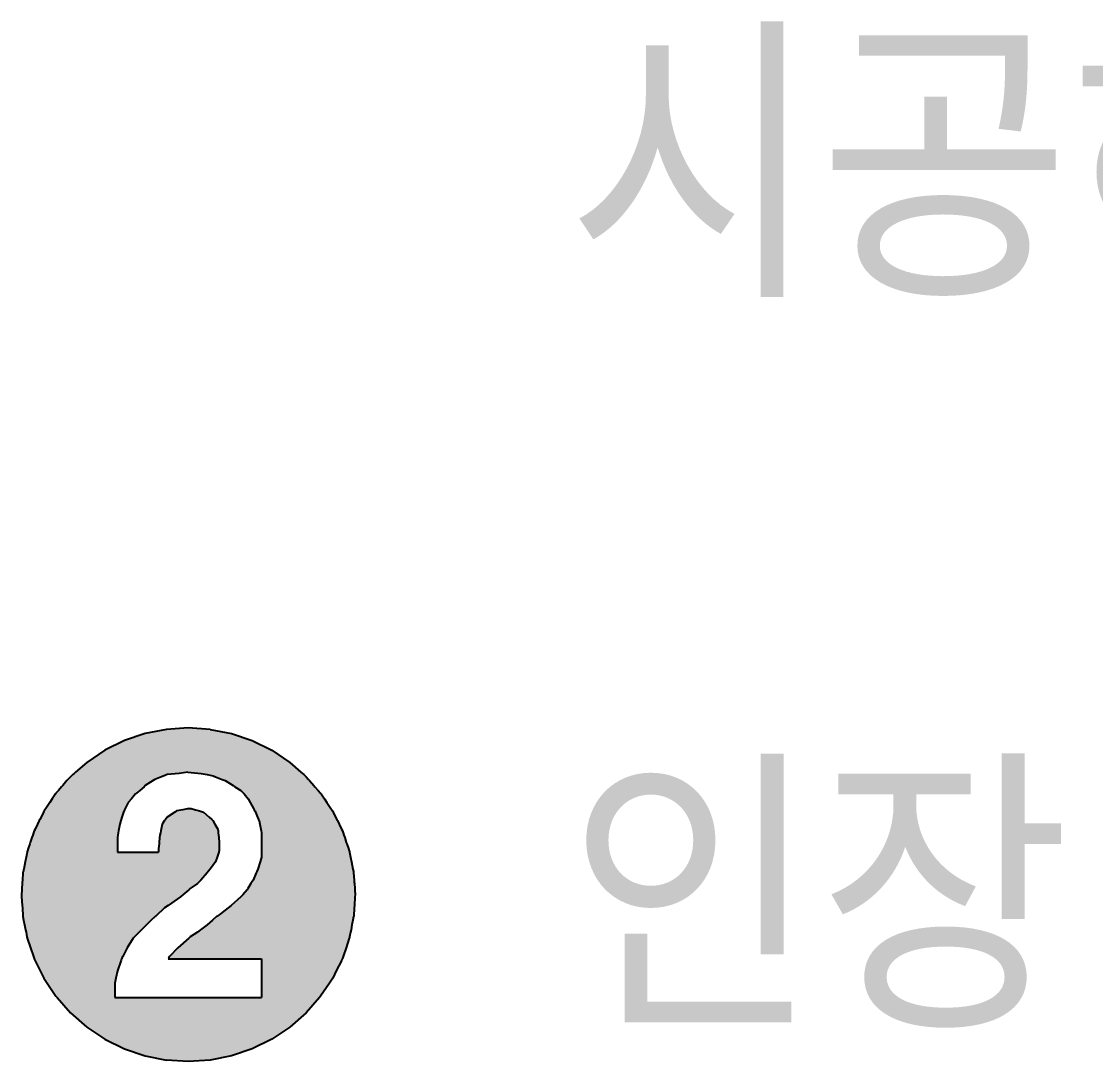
# Model space of a CAD drawing. Extents: x 66955 to 77886, y 5199 to 18578.
# Drawn here: x 67265 to 68055, y 17133 to 17898 of the extents above; entities that cross this region are included whole.
import ezdxf

# ---------------------------------------------------------------- set-up
doc = ezdxf.new("R2010")
doc.units = 0
doc.header["$MEASUREMENT"] = 0
doc.layers.add('DLINE', color=1, linetype='CONTINUOUS')
doc.layers.add('TEXT', color=7, linetype='CONTINUOUS')
doc.styles.add('TEXT', font='DotumChe.ttf')

msp = doc.modelspace()

# ---------------------------------------------------------------- linework, layer by layer
at = {"layer": 'DLINE', "linetype": 'CONTINUOUS'}
for p, q in [((67355.713485, 17374.518618), (67340.514295, 17369.359188)), ((67371.456086, 17377.650015), (67355.713485, 17374.518618)), ((67387.472736, 17378.699802), (67371.456086, 17377.650015)), ((67403.489385, 17377.650015), (67387.472736, 17378.699802)), ((67403.489385, 17377.650015), (67419.231986, 17374.518618)), ((67419.231986, 17374.518618), (67434.431177, 17369.359188)), ((67340.514295, 17369.359188), (67326.118576, 17362.260004)), ((67434.431177, 17369.359188), (67448.826895, 17362.260004)), ((67326.118576, 17362.260004), (67312.772644, 17353.342537)), ((67448.826895, 17362.260004), (67462.172828, 17353.342537)), ((67312.772644, 17353.342537), (67304.568001, 17346.147259)), ((67462.172828, 17353.342537), (67470.37747, 17346.147259)), ((67301.51846, 17343.472883), (67300.704851, 17342.759367)), ((67302.534974, 17344.364342), (67301.51846, 17343.472883)), ((67303.551487, 17345.2558), (67302.534974, 17344.364342)), ((67304.568001, 17346.147259), (67303.551487, 17345.2558)), ((67369.643564, 17343.472883), (67367.859774, 17342.759367)), ((67371.872211, 17344.364342), (67369.643564, 17343.472883)), ((67380.786797, 17345.2558), (67371.872211, 17344.364342)), ((67387.027007, 17346.147259), (67380.786797, 17345.2558)), ((67387.027007, 17346.147259), (67396.833051, 17345.2558)), ((67396.833051, 17345.2558), (67401.290343, 17344.364342)), ((67401.290343, 17344.364342), (67405.747636, 17343.472883)), ((67405.747636, 17343.472883), (67407.531426, 17342.759367)), ((67470.37747, 17346.147259), (67471.393984, 17345.2558)), ((67471.393984, 17345.2558), (67472.410497, 17344.364342)), ((67472.410497, 17344.364342), (67473.427011, 17343.472883)), ((67473.427011, 17343.472883), (67474.24062, 17342.759367)), ((67294.294494, 17335.449756), (67291.949129, 17332.77538)), ((67295.076282, 17336.341215), (67294.294494, 17335.449756)), ((67294.294494, 17335.449756), (67294.294494, 17335.449756)), ((67298.203435, 17339.907049), (67295.076282, 17336.341215)), ((67298.985223, 17340.798508), (67298.203435, 17339.907049)), ((67300.704851, 17342.759367), (67298.985223, 17340.798508)), ((67354.934498, 17335.449756), (67351.814393, 17332.77538)), ((67355.825957, 17336.341215), (67354.934498, 17335.449756)), ((67354.934498, 17335.449756), (67354.934498, 17335.449756)), ((67361.531291, 17339.907049), (67355.825957, 17336.341215)), ((67362.957625, 17340.798508), (67361.531291, 17339.907049)), ((67367.859774, 17342.759367), (67362.957625, 17340.798508)), ((67407.531426, 17342.759367), (67412.433575, 17340.798508)), ((67412.433575, 17340.798508), (67414.662222, 17339.907049)), ((67414.662222, 17339.907049), (67420.367556, 17336.341215)), ((67420.367556, 17336.341215), (67421.79389, 17335.449756)), ((67421.79389, 17335.449756), (67421.79389, 17335.449756)), ((67421.79389, 17335.449756), (67426.251183, 17332.77538)), ((67474.24062, 17342.759367), (67475.960248, 17340.798508)), ((67475.960248, 17340.798508), (67476.742036, 17339.907049)), ((67476.742036, 17339.907049), (67479.869189, 17336.341215)), ((67479.869189, 17336.341215), (67480.650977, 17335.449756)), ((67480.650977, 17335.449756), (67482.996342, 17332.77538)), ((67480.650977, 17335.449756), (67480.650977, 17335.449756)), ((67289.727075, 17330.101005), (67287.34446, 17326.53517)), ((67290.121681, 17330.691574), (67289.727075, 17330.101005)), ((67291.949129, 17332.77538), (67290.121681, 17330.691574)), ((67348.694288, 17330.101005), (67345.637859, 17326.53517)), ((67349.383286, 17330.691574), (67348.694288, 17330.101005)), ((67351.814393, 17332.77538), (67349.383286, 17330.691574)), ((67426.251183, 17332.77538), (67428.037302, 17330.691574)), ((67428.037302, 17330.691574), (67428.543505, 17330.101005)), ((67428.543505, 17330.101005), (67431.599934, 17326.53517)), ((67482.996342, 17332.77538), (67484.823791, 17330.691574)), ((67484.823791, 17330.691574), (67485.218397, 17330.101005)), ((67485.218397, 17330.101005), (67487.601011, 17326.53517)), ((67282.579232, 17319.403502), (67281.983578, 17318.512044)), ((67285.5575, 17323.860795), (67282.579232, 17319.403502)), ((67287.34446, 17326.53517), (67285.5575, 17323.860795)), ((67341.11689, 17319.403502), (67340.671161, 17318.512044)), ((67343.345537, 17323.860795), (67341.11689, 17319.403502)), ((67345.637859, 17326.53517), (67343.345537, 17323.860795)), ((67387.918465, 17319.403502), (67383.461172, 17318.512044)), ((67387.918465, 17319.403502), (67389.701382, 17319.403502)), ((67389.701382, 17319.403502), (67392.672911, 17318.512044)), ((67431.599934, 17326.53517), (67433.085699, 17323.860795)), ((67433.085699, 17323.860795), (67435.561973, 17319.403502)), ((67435.561973, 17319.403502), (67436.057228, 17318.512044)), ((67487.601011, 17326.53517), (67489.387971, 17323.860795)), ((67489.387971, 17323.860795), (67492.366239, 17319.403502)), ((67492.366239, 17319.403502), (67492.961893, 17318.512044)), ((67278.26247, 17311.380375), (67277.822851, 17310.488916)), ((67279.141707, 17313.163292), (67278.26247, 17311.380375)), ((67280.900182, 17316.729126), (67279.141707, 17313.163292)), ((67281.204214, 17317.345642), (67280.900182, 17316.729126)), ((67281.387924, 17317.620585), (67281.204214, 17317.345642)), ((67281.983578, 17318.512044), (67281.387924, 17317.620585)), ((67338.175077, 17311.380375), (67337.907639, 17310.488916)), ((67338.709952, 17313.163292), (67338.175077, 17311.380375)), ((67339.779702, 17316.729126), (67338.709952, 17313.163292)), ((67340.08796, 17317.345642), (67339.779702, 17316.729126)), ((67340.225432, 17317.620585), (67340.08796, 17317.345642)), ((67340.671161, 17318.512044), (67340.225432, 17317.620585)), ((67370.683599, 17311.380375), (67370.089293, 17310.488916)), ((67371.872211, 17313.163292), (67370.683599, 17311.380375)), ((67377.577545, 17316.729126), (67371.872211, 17313.163292)), ((67378.563971, 17317.345642), (67377.577545, 17316.729126)), ((67379.003879, 17317.620585), (67378.563971, 17317.345642)), ((67383.461172, 17318.512044), (67379.003879, 17317.620585)), ((67392.672911, 17318.512044), (67395.644439, 17317.620585)), ((67395.644439, 17317.620585), (67396.560914, 17317.345642)), ((67396.560914, 17317.345642), (67398.615968, 17316.729126)), ((67398.615968, 17316.729126), (67402.776108, 17313.163292)), ((67402.776108, 17313.163292), (67404.856178, 17311.380375)), ((67404.856178, 17311.380375), (67405.413339, 17310.488916)), ((67436.057228, 17318.512044), (67436.453431, 17317.620585)), ((67436.453431, 17317.620585), (67436.575628, 17317.345642)), ((67436.575628, 17317.345642), (67436.849635, 17316.729126)), ((67436.849635, 17316.729126), (67438.43445, 17313.163292)), ((67438.43445, 17313.163292), (67439.226858, 17311.380375)), ((67439.226858, 17311.380375), (67439.623062, 17310.488916)), ((67492.961893, 17318.512044), (67493.557547, 17317.620585)), ((67493.557547, 17317.620585), (67493.741257, 17317.345642)), ((67493.741257, 17317.345642), (67494.04529, 17316.729126)), ((67494.04529, 17316.729126), (67495.803764, 17313.163292)), ((67495.803764, 17313.163292), (67496.683002, 17311.380375)), ((67496.683002, 17311.380375), (67497.122621, 17310.488916)), ((67274.74552, 17304.248706), (67274.105031, 17302.949923)), ((67276.503995, 17307.81454), (67274.74552, 17304.248706)), ((67277.822851, 17310.488916), (67276.503995, 17307.81454)), ((67336.456993, 17304.248706), (67336.220851, 17302.949923)), ((67337.105327, 17307.81454), (67336.456993, 17304.248706)), ((67337.907639, 17310.488916), (67337.105327, 17307.81454)), ((67367.513969, 17304.248706), (67367.225351, 17302.949923)), ((67368.306377, 17307.81454), (67367.513969, 17304.248706)), ((67370.089293, 17310.488916), (67368.306377, 17307.81454)), ((67405.413339, 17310.488916), (67407.084824, 17307.81454)), ((67407.084824, 17307.81454), (67409.31347, 17304.248706)), ((67409.31347, 17304.248706), (67409.431542, 17302.949923)), ((67439.623062, 17310.488916), (67440.157937, 17307.81454)), ((67440.157937, 17307.81454), (67440.871104, 17304.248706)), ((67440.871104, 17304.248706), (67441.13086, 17302.949923)), ((67497.122621, 17310.488916), (67498.441476, 17307.81454)), ((67498.441476, 17307.81454), (67500.199952, 17304.248706)), ((67500.199952, 17304.248706), (67500.84044, 17302.949923)), ((67272.427643, 17298.008496), (67271.217205, 17294.442662)), ((67273.032861, 17299.791414), (67272.427643, 17298.008496)), ((67273.63808, 17301.57433), (67273.032861, 17299.791414)), ((67274.105031, 17302.949923), (67273.63808, 17301.57433)), ((67335.646577, 17299.791414), (67335.32241, 17298.008496)), ((67335.32241, 17298.008496), (67335.32241, 17294.442662)), ((67335.970743, 17301.57433), (67335.646577, 17299.791414)), ((67336.220851, 17302.949923), (67335.970743, 17301.57433)), ((67366.361376, 17298.008496), (67366.037209, 17294.442662)), ((67366.523459, 17299.791414), (67366.361376, 17298.008496)), ((67366.919663, 17301.57433), (67366.523459, 17299.791414)), ((67367.225351, 17302.949923), (67366.919663, 17301.57433)), ((67409.431542, 17302.949923), (67409.556596, 17301.57433)), ((67409.556596, 17301.57433), (67409.718679, 17299.791414)), ((67409.718679, 17299.791414), (67409.880762, 17298.008496)), ((67409.880762, 17298.008496), (67410.204929, 17294.442662)), ((67441.13086, 17302.949923), (67441.405979, 17301.57433)), ((67441.405979, 17301.57433), (67441.405979, 17299.791414)), ((67441.405979, 17299.791414), (67441.405979, 17298.008496)), ((67441.405979, 17298.008496), (67441.405979, 17294.442662)), ((67500.84044, 17302.949923), (67501.307391, 17301.57433)), ((67501.307391, 17301.57433), (67501.91261, 17299.791414)), ((67501.91261, 17299.791414), (67502.517828, 17298.008496)), ((67502.517828, 17298.008496), (67503.728266, 17294.442662)), ((67268.945601, 17287.750733), (67268.858132, 17287.310994)), ((67269.098939, 17288.202452), (67268.945601, 17287.750733)), ((67269.704158, 17289.985369), (67269.098939, 17288.202452)), ((67270.914596, 17293.551204), (67269.704158, 17289.985369)), ((67271.217205, 17294.442662), (67270.914596, 17293.551204)), ((67335.32241, 17294.442662), (67335.32241, 17293.551204)), ((67335.32241, 17293.551204), (67335.32241, 17289.985369)), ((67335.32241, 17289.985369), (67335.32241, 17288.202452)), ((67335.32241, 17288.202452), (67335.32241, 17287.750733)), ((67335.32241, 17287.750733), (67335.32241, 17287.310994)), ((67365.956168, 17293.551204), (67365.632001, 17289.985369)), ((67365.632001, 17289.985369), (67365.632001, 17288.202452)), ((67365.632001, 17288.202452), (67365.632001, 17287.750733)), ((67365.632001, 17287.750733), (67365.632001, 17287.310994)), ((67366.037209, 17294.442662), (67365.956168, 17293.551204)), ((67410.054356, 17287.750733), (67409.907776, 17287.310994)), ((67410.204929, 17288.202452), (67410.054356, 17287.750733)), ((67410.204929, 17294.442662), (67410.204929, 17293.551204)), ((67410.204929, 17293.551204), (67410.204929, 17289.985369)), ((67410.204929, 17289.985369), (67410.204929, 17288.202452)), ((67441.405979, 17294.442662), (67441.405979, 17293.551204)), ((67441.405979, 17293.551204), (67441.405979, 17289.985369)), ((67441.405979, 17289.985369), (67441.405979, 17288.202452)), ((67441.405979, 17288.202452), (67441.405979, 17287.750733)), ((67441.405979, 17287.750733), (67441.405979, 17287.310994)), ((67503.728266, 17294.442662), (67504.030875, 17293.551204)), ((67504.030875, 17293.551204), (67505.241313, 17289.985369)), ((67505.241313, 17289.985369), (67505.846532, 17288.202452)), ((67505.846532, 17288.202452), (67505.99987, 17287.750733)), ((67505.99987, 17287.750733), (67506.08734, 17287.310994)), ((67267.439555, 17280.179325), (67266.375621, 17274.830574)), ((67268.148843, 17283.745159), (67267.439555, 17280.179325)), ((67268.858132, 17287.310994), (67268.148843, 17283.745159)), ((67335.32241, 17287.310994), (67365.632001, 17287.310994)), ((67407.530553, 17280.179325), (67403.51899, 17274.830574)), ((67408.719165, 17283.745159), (67407.530553, 17280.179325)), ((67409.907776, 17287.310994), (67408.719165, 17283.745159)), ((67440.336228, 17280.179325), (67438.731603, 17274.830574)), ((67441.405979, 17283.745159), (67440.336228, 17280.179325)), ((67441.405979, 17287.310994), (67441.405979, 17283.745159)), ((67506.08734, 17287.310994), (67506.796628, 17283.745159)), ((67506.796628, 17283.745159), (67507.505917, 17280.179325)), ((67507.505917, 17280.179325), (67508.56985, 17274.830574)), ((67265.814203, 17272.008132), (67265.473332, 17266.807447)), ((67266.020978, 17273.047657), (67265.814203, 17272.008132)), ((67266.375621, 17274.830574), (67266.020978, 17273.047657)), ((67401.25778, 17272.008132), (67396.634949, 17266.807447)), ((67402.181802, 17273.047657), (67401.25778, 17272.008132)), ((67403.51899, 17274.830574), (67402.181802, 17273.047657)), ((67437.477185, 17272.008132), (67435.165769, 17266.807447)), ((67437.939195, 17273.047657), (67437.477185, 17272.008132)), ((67438.731603, 17274.830574), (67437.939195, 17273.047657)), ((67508.56985, 17274.830574), (67508.924494, 17273.047657)), ((67508.924494, 17273.047657), (67509.131268, 17272.008132)), ((67509.131268, 17272.008132), (67509.472139, 17266.807447)), ((67265.298044, 17264.133071), (67265.064327, 17260.567237)), ((67265.356473, 17265.024529), (67265.298044, 17264.133071)), ((67265.473332, 17266.807447), (67265.356473, 17265.024529)), ((67394.158675, 17264.133071), (67388.809923, 17260.567237)), ((67395.050133, 17265.024529), (67394.158675, 17264.133071)), ((67396.634949, 17266.807447), (67395.050133, 17265.024529)), ((67433.494284, 17264.133071), (67431.265638, 17260.567237)), ((67434.051446, 17265.024529), (67433.494284, 17264.133071)), ((67435.165769, 17266.807447), (67434.051446, 17265.024529)), ((67509.472139, 17266.807447), (67509.588998, 17265.024529)), ((67509.588998, 17265.024529), (67509.647427, 17264.133071)), ((67509.647427, 17264.133071), (67509.881144, 17260.567237)), ((67265.005898, 17259.675778), (67264.764416, 17255.991483)), ((67264.764416, 17255.991483), (67264.873511, 17254.327027)), ((67265.064327, 17260.567237), (67265.005898, 17259.675778)), ((67383.58049, 17255.991483), (67381.678255, 17254.327027)), ((67387.791114, 17259.675778), (67383.58049, 17255.991483)), ((67388.809923, 17260.567237), (67387.791114, 17259.675778)), ((67427.63823, 17255.991483), (67426.251183, 17254.327027)), ((67430.708476, 17259.675778), (67427.63823, 17255.991483)), ((67431.265638, 17260.567237), (67430.708476, 17259.675778)), ((67509.881144, 17260.567237), (67509.939573, 17259.675778)), ((67509.939573, 17259.675778), (67510.181055, 17255.991483)), ((67510.181055, 17255.991483), (67510.07196, 17254.327027)), ((67264.873511, 17254.327027), (67265.282516, 17248.086817)), ((67265.282516, 17248.086817), (67265.399374, 17246.303899)), ((67372.664618, 17248.086817), (67370.089293, 17246.303899)), ((67381.678255, 17254.327027), (67372.664618, 17248.086817)), ((67419.119514, 17248.086817), (67416.827193, 17246.303899)), ((67426.251183, 17254.327027), (67419.119514, 17248.086817)), ((67509.662955, 17248.086817), (67509.546097, 17246.303899)), ((67510.07196, 17254.327027), (67509.662955, 17248.086817)), ((67265.399374, 17246.303899), (67265.516233, 17244.520983)), ((67265.516233, 17244.520983), (67265.691521, 17241.846607)), ((67265.691521, 17241.846607), (67265.808379, 17240.06369)), ((67365.297704, 17241.846607), (67363.291922, 17240.06369)), ((67368.306377, 17244.520983), (67365.297704, 17241.846607)), ((67370.089293, 17246.303899), (67368.306377, 17244.520983)), ((67411.096388, 17241.846607), (67408.422012, 17240.06369)), ((67414.534871, 17244.520983), (67411.096388, 17241.846607)), ((67416.827193, 17246.303899), (67414.534871, 17244.520983)), ((67509.25395, 17241.846607), (67509.137092, 17240.06369)), ((67509.429239, 17244.520983), (67509.25395, 17241.846607)), ((67509.546097, 17246.303899), (67509.429239, 17244.520983)), ((67265.808379, 17240.06369), (67265.814203, 17239.974833)), ((67265.814203, 17239.974833), (67266.328495, 17237.389314)), ((67266.328495, 17237.389314), (67267.037783, 17233.82348)), ((67267.037783, 17233.82348), (67267.747072, 17230.257646)), ((67356.717415, 17233.82348), (67353.151581, 17230.257646)), ((67360.283249, 17237.389314), (67356.717415, 17233.82348)), ((67363.191959, 17239.974833), (67360.283249, 17237.389314)), ((67363.291922, 17240.06369), (67363.191959, 17239.974833)), ((67401.290343, 17233.82348), (67396.535898, 17230.257646)), ((67405.365582, 17237.389314), (67401.290343, 17233.82348)), ((67408.320462, 17239.974833), (67405.365582, 17237.389314)), ((67408.422012, 17240.06369), (67408.320462, 17239.974833)), ((67507.907688, 17233.82348), (67507.198399, 17230.257646)), ((67508.616977, 17237.389314), (67507.907688, 17233.82348)), ((67509.131268, 17239.974833), (67508.616977, 17237.389314)), ((67509.137092, 17240.06369), (67509.131268, 17239.974833)), ((67267.747072, 17230.257646), (67268.101716, 17228.474728)), ((67268.101716, 17228.474728), (67268.811005, 17224.908894)), ((67268.811005, 17224.908894), (67268.945601, 17224.232233)), ((67347.802829, 17224.908894), (67347.126168, 17224.232233)), ((67351.368664, 17228.474728), (67347.802829, 17224.908894)), ((67353.151581, 17230.257646), (67351.368664, 17228.474728)), ((67388.809923, 17224.908894), (67388.058078, 17224.232233)), ((67394.158675, 17228.474728), (67388.809923, 17224.908894)), ((67396.535898, 17230.257646), (67394.158675, 17228.474728)), ((67506.134466, 17224.908894), (67505.99987, 17224.232233)), ((67506.843755, 17228.474728), (67506.134466, 17224.908894)), ((67507.198399, 17230.257646), (67506.843755, 17228.474728)), ((67268.945601, 17224.232233), (67269.018515, 17224.017436)), ((67269.018515, 17224.017436), (67271.43939, 17216.885767)), ((67271.43939, 17216.885767), (67273.557656, 17210.645557)), ((67271.43939, 17216.885767), (67271.43939, 17216.885767)), ((67342.454078, 17216.885767), (67339.333973, 17210.645557)), ((67346.911371, 17224.017436), (67342.454078, 17216.885767)), ((67342.454078, 17216.885767), (67342.454078, 17216.885767)), ((67347.126168, 17224.232233), (67346.911371, 17224.017436)), ((67379.895338, 17216.885767), (67373.655128, 17210.645557)), ((67387.819414, 17224.017436), (67379.895338, 17216.885767)), ((67379.895338, 17216.885767), (67379.895338, 17216.885767)), ((67388.058078, 17224.232233), (67387.819414, 17224.017436)), ((67503.506081, 17216.885767), (67501.387815, 17210.645557)), ((67505.926956, 17224.017436), (67503.506081, 17216.885767)), ((67503.506081, 17216.885767), (67503.506081, 17216.885767)), ((67505.99987, 17224.232233), (67505.926956, 17224.017436)), ((67273.557656, 17210.645557), (67273.860266, 17209.754098)), ((67273.860266, 17209.754098), (67274.105031, 17209.033042)), ((67274.105031, 17209.033042), (67274.189064, 17208.86264)), ((67274.189064, 17208.86264), (67274.628683, 17207.971182)), ((67338.442515, 17208.86264), (67337.996785, 17207.971182)), ((67338.527715, 17209.033042), (67338.442515, 17208.86264)), ((67338.888244, 17209.754098), (67338.527715, 17209.033042)), ((67339.333973, 17210.645557), (67338.888244, 17209.754098)), ((67372.84887, 17209.033042), (67372.763669, 17208.86264)), ((67372.763669, 17208.86264), (67441.405979, 17208.86264)), ((67373.209398, 17209.754098), (67372.84887, 17209.033042)), ((67373.655128, 17210.645557), (67373.209398, 17209.754098)), ((67441.405979, 17208.86264), (67441.405979, 17207.971182)), ((67500.756407, 17208.86264), (67500.316788, 17207.971182)), ((67500.84044, 17209.033042), (67500.756407, 17208.86264)), ((67501.085206, 17209.754098), (67500.84044, 17209.033042)), ((67501.387815, 17210.645557), (67501.085206, 17209.754098)), ((67274.628683, 17207.971182), (67278.585251, 17199.948054)), ((67337.996785, 17207.971182), (67335.32241, 17199.948054)), ((67441.405979, 17207.971182), (67441.405979, 17199.948054)), ((67500.316788, 17207.971182), (67496.36022, 17199.948054)), ((67278.585251, 17199.948054), (67281.204214, 17194.637323)), ((67281.204214, 17194.637323), (67283.612232, 17191.033468)), ((67334.260263, 17194.637323), (67333.539492, 17191.033468)), ((67335.32241, 17199.948054), (67334.260263, 17194.637323)), ((67441.405979, 17199.948054), (67441.405979, 17194.637323)), ((67441.405979, 17194.637323), (67441.405979, 17191.033468)), ((67493.741257, 17194.637323), (67491.333239, 17191.033468)), ((67496.36022, 17199.948054), (67493.741257, 17194.637323)), ((67283.612232, 17191.033468), (67290.121681, 17181.291391)), ((67333.539492, 17191.033468), (67333.539492, 17181.291391)), ((67441.405979, 17191.033468), (67441.405979, 17181.291391)), ((67491.333239, 17191.033468), (67484.823791, 17181.291391)), ((67290.121681, 17181.291391), (67290.959566, 17180.335966)), ((67290.959566, 17180.335966), (67300.704851, 17169.223598)), ((67333.539492, 17181.291391), (67333.539492, 17180.335966)), ((67333.539492, 17180.335966), (67441.405979, 17180.335966)), ((67441.405979, 17181.291391), (67441.405979, 17180.335966)), ((67483.985905, 17180.335966), (67474.24062, 17169.223598)), ((67484.823791, 17181.291391), (67483.985905, 17180.335966)), ((67300.704851, 17169.223598), (67312.772644, 17158.640428)), ((67474.24062, 17169.223598), (67462.172828, 17158.640428)), ((67312.772644, 17158.640428), (67326.118576, 17149.722961)), ((67462.172828, 17158.640428), (67448.826895, 17149.722961)), ((67326.118576, 17149.722961), (67340.514295, 17142.623778)), ((67448.826895, 17149.722961), (67434.431177, 17142.623778)), ((67340.514295, 17142.623778), (67355.713485, 17137.464348)), ((67355.713485, 17137.464348), (67371.456086, 17134.332951)), ((67419.231986, 17137.464348), (67403.489385, 17134.332951)), ((67434.431177, 17142.623778), (67419.231986, 17137.464348)), ((67387.472736, 17133.283164), (67371.456086, 17134.332951)), ((67403.489385, 17134.332951), (67387.472736, 17133.283164))]:
    msp.add_line(p, q, dxfattribs=at)
for points in [[(67355.713485, 17374.518618), (67340.514295, 17369.359188), (67434.431177, 17369.359188)], [(67371.456086, 17377.650015), (67355.713485, 17374.518618), (67419.231986, 17374.518618)], [(67387.472736, 17378.699802), (67371.456086, 17377.650015), (67403.489385, 17377.650015)], [(67340.514295, 17369.359188), (67326.118576, 17362.260004), (67448.826895, 17362.260004)], [(67326.118576, 17362.260004), (67312.772644, 17353.342537), (67462.172828, 17353.342537)], [(67312.772644, 17353.342537), (67304.568001, 17346.147259), (67470.37747, 17346.147259)], [(67301.51846, 17343.472883), (67300.704851, 17342.759367), (67367.859774, 17342.759367)], [(67302.534974, 17344.364342), (67301.51846, 17343.472883), (67369.643564, 17343.472883)], [(67303.551487, 17345.2558), (67302.534974, 17344.364342), (67371.872211, 17344.364342)], [(67304.568001, 17346.147259), (67303.551487, 17345.2558), (67380.786797, 17345.2558)], [(67387.027007, 17346.147259), (67396.833051, 17345.2558), (67471.393984, 17345.2558)], [(67396.833051, 17345.2558), (67401.290343, 17344.364342), (67472.410497, 17344.364342)], [(67401.290343, 17344.364342), (67405.747636, 17343.472883), (67473.427011, 17343.472883)], [(67405.747636, 17343.472883), (67407.531426, 17342.759367), (67474.24062, 17342.759367)], [(67294.294494, 17335.449756), (67291.949129, 17332.77538), (67351.814393, 17332.77538)], [(67295.076282, 17336.341215), (67294.294494, 17335.449756), (67354.934498, 17335.449756)], [(67294.294494, 17335.449756), (67354.934498, 17335.449756), (67354.934498, 17335.449756)], [(67294.294494, 17335.449756), (67294.294494, 17335.449756), (67354.934498, 17335.449756)], [(67298.203435, 17339.907049), (67295.076282, 17336.341215), (67355.825957, 17336.341215)], [(67298.985223, 17340.798508), (67298.203435, 17339.907049), (67361.531291, 17339.907049)], [(67300.704851, 17342.759367), (67298.985223, 17340.798508), (67362.957625, 17340.798508)], [(67407.531426, 17342.759367), (67412.433575, 17340.798508), (67475.960248, 17340.798508)], [(67412.433575, 17340.798508), (67414.662222, 17339.907049), (67476.742036, 17339.907049)], [(67414.662222, 17339.907049), (67420.367556, 17336.341215), (67479.869189, 17336.341215)], [(67420.367556, 17336.341215), (67421.79389, 17335.449756), (67480.650977, 17335.449756)], [(67421.79389, 17335.449756), (67426.251183, 17332.77538), (67482.996342, 17332.77538)], [(67421.79389, 17335.449756), (67480.650977, 17335.449756), (67480.650977, 17335.449756)], [(67421.79389, 17335.449756), (67421.79389, 17335.449756), (67480.650977, 17335.449756)], [(67289.727075, 17330.101005), (67287.34446, 17326.53517), (67345.637859, 17326.53517)], [(67290.121681, 17330.691574), (67289.727075, 17330.101005), (67348.694288, 17330.101005)], [(67291.949129, 17332.77538), (67290.121681, 17330.691574), (67349.383286, 17330.691574)], [(67426.251183, 17332.77538), (67428.037302, 17330.691574), (67484.823791, 17330.691574)], [(67428.037302, 17330.691574), (67428.543505, 17330.101005), (67485.218397, 17330.101005)], [(67428.543505, 17330.101005), (67431.599934, 17326.53517), (67487.601011, 17326.53517)], [(67282.579232, 17319.403502), (67281.983578, 17318.512044), (67340.671161, 17318.512044)], [(67285.5575, 17323.860795), (67282.579232, 17319.403502), (67341.11689, 17319.403502)], [(67287.34446, 17326.53517), (67285.5575, 17323.860795), (67343.345537, 17323.860795)], [(67387.918465, 17319.403502), (67383.461172, 17318.512044), (67392.672911, 17318.512044)], [(67387.918465, 17319.403502), (67387.918465, 17319.403502), (67389.701382, 17319.403502)], [(67431.599934, 17326.53517), (67433.085699, 17323.860795), (67489.387971, 17323.860795)], [(67433.085699, 17323.860795), (67435.561973, 17319.403502), (67492.366239, 17319.403502)], [(67435.561973, 17319.403502), (67436.057228, 17318.512044), (67492.961893, 17318.512044)], [(67278.26247, 17311.380375), (67277.822851, 17310.488916), (67337.907639, 17310.488916)], [(67279.141707, 17313.163292), (67278.26247, 17311.380375), (67338.175077, 17311.380375)], [(67280.900182, 17316.729126), (67279.141707, 17313.163292), (67338.709952, 17313.163292)], [(67281.204214, 17317.345642), (67280.900182, 17316.729126), (67339.779702, 17316.729126)], [(67281.387924, 17317.620585), (67281.204214, 17317.345642), (67340.08796, 17317.345642)], [(67281.983578, 17318.512044), (67281.387924, 17317.620585), (67340.225432, 17317.620585)], [(67370.683599, 17311.380375), (67370.089293, 17310.488916), (67405.413339, 17310.488916)], [(67371.872211, 17313.163292), (67370.683599, 17311.380375), (67404.856178, 17311.380375)], [(67377.577545, 17316.729126), (67371.872211, 17313.163292), (67402.776108, 17313.163292)], [(67378.563971, 17317.345642), (67377.577545, 17316.729126), (67398.615968, 17316.729126)], [(67379.003879, 17317.620585), (67378.563971, 17317.345642), (67396.560914, 17317.345642)], [(67383.461172, 17318.512044), (67379.003879, 17317.620585), (67395.644439, 17317.620585)], [(67436.057228, 17318.512044), (67436.453431, 17317.620585), (67493.557547, 17317.620585)], [(67436.453431, 17317.620585), (67436.575628, 17317.345642), (67493.741257, 17317.345642)], [(67436.575628, 17317.345642), (67436.849635, 17316.729126), (67494.04529, 17316.729126)], [(67436.849635, 17316.729126), (67438.43445, 17313.163292), (67495.803764, 17313.163292)], [(67438.43445, 17313.163292), (67439.226858, 17311.380375), (67496.683002, 17311.380375)], [(67439.226858, 17311.380375), (67439.623062, 17310.488916), (67497.122621, 17310.488916)], [(67274.74552, 17304.248706), (67274.105031, 17302.949923), (67336.220851, 17302.949923)], [(67276.503995, 17307.81454), (67274.74552, 17304.248706), (67336.456993, 17304.248706)], [(67277.822851, 17310.488916), (67276.503995, 17307.81454), (67337.105327, 17307.81454)], [(67367.513969, 17304.248706), (67367.225351, 17302.949923), (67409.431542, 17302.949923)], [(67368.306377, 17307.81454), (67367.513969, 17304.248706), (67409.31347, 17304.248706)], [(67370.089293, 17310.488916), (67368.306377, 17307.81454), (67407.084824, 17307.81454)], [(67439.623062, 17310.488916), (67440.157937, 17307.81454), (67498.441476, 17307.81454)], [(67440.157937, 17307.81454), (67440.871104, 17304.248706), (67500.199952, 17304.248706)], [(67440.871104, 17304.248706), (67441.13086, 17302.949923), (67500.84044, 17302.949923)], [(67272.427643, 17298.008496), (67271.217205, 17294.442662), (67335.32241, 17294.442662)], [(67273.032861, 17299.791414), (67272.427643, 17298.008496), (67335.32241, 17298.008496)], [(67273.63808, 17301.57433), (67273.032861, 17299.791414), (67335.646577, 17299.791414)], [(67274.105031, 17302.949923), (67273.63808, 17301.57433), (67335.970743, 17301.57433)], [(67366.361376, 17298.008496), (67366.037209, 17294.442662), (67410.204929, 17294.442662)], [(67366.523459, 17299.791414), (67366.361376, 17298.008496), (67409.880762, 17298.008496)], [(67366.919663, 17301.57433), (67366.523459, 17299.791414), (67409.718679, 17299.791414)], [(67367.225351, 17302.949923), (67366.919663, 17301.57433), (67409.556596, 17301.57433)], [(67441.13086, 17302.949923), (67441.405979, 17301.57433), (67501.307391, 17301.57433)], [(67441.405979, 17301.57433), (67441.405979, 17299.791414), (67501.91261, 17299.791414)], [(67441.405979, 17299.791414), (67441.405979, 17298.008496), (67502.517828, 17298.008496)], [(67441.405979, 17298.008496), (67441.405979, 17294.442662), (67503.728266, 17294.442662)], [(67268.945601, 17287.750733), (67268.858132, 17287.310994), (67335.32241, 17287.310994)], [(67269.098939, 17288.202452), (67268.945601, 17287.750733), (67335.32241, 17287.750733)], [(67269.704158, 17289.985369), (67269.098939, 17288.202452), (67335.32241, 17288.202452)], [(67270.914596, 17293.551204), (67269.704158, 17289.985369), (67335.32241, 17289.985369)], [(67271.217205, 17294.442662), (67270.914596, 17293.551204), (67335.32241, 17293.551204)], [(67365.956168, 17293.551204), (67365.632001, 17289.985369), (67410.204929, 17289.985369)], [(67365.632001, 17289.985369), (67365.632001, 17288.202452), (67410.204929, 17288.202452)], [(67365.632001, 17288.202452), (67365.632001, 17287.750733), (67410.054356, 17287.750733)], [(67365.632001, 17287.750733), (67365.632001, 17287.310994), (67409.907776, 17287.310994)], [(67366.037209, 17294.442662), (67365.956168, 17293.551204), (67410.204929, 17293.551204)], [(67441.405979, 17294.442662), (67441.405979, 17293.551204), (67504.030875, 17293.551204)], [(67441.405979, 17293.551204), (67441.405979, 17289.985369), (67505.241313, 17289.985369)], [(67441.405979, 17289.985369), (67441.405979, 17288.202452), (67505.846532, 17288.202452)], [(67441.405979, 17288.202452), (67441.405979, 17287.750733), (67505.99987, 17287.750733)], [(67441.405979, 17287.750733), (67441.405979, 17287.310994), (67506.08734, 17287.310994)], [(67267.439555, 17280.179325), (67266.375621, 17274.830574), (67403.51899, 17274.830574)], [(67268.148843, 17283.745159), (67267.439555, 17280.179325), (67407.530553, 17280.179325)], [(67268.858132, 17287.310994), (67268.148843, 17283.745159), (67408.719165, 17283.745159)], [(67335.32241, 17287.310994), (67335.32241, 17287.310994), (67365.632001, 17287.310994)], [(67440.336228, 17280.179325), (67438.731603, 17274.830574), (67508.56985, 17274.830574)], [(67441.405979, 17283.745159), (67440.336228, 17280.179325), (67507.505917, 17280.179325)], [(67441.405979, 17287.310994), (67441.405979, 17283.745159), (67506.796628, 17283.745159)], [(67265.814203, 17272.008132), (67265.473332, 17266.807447), (67396.634949, 17266.807447)], [(67266.020978, 17273.047657), (67265.814203, 17272.008132), (67401.25778, 17272.008132)], [(67266.375621, 17274.830574), (67266.020978, 17273.047657), (67402.181802, 17273.047657)], [(67437.477185, 17272.008132), (67435.165769, 17266.807447), (67509.472139, 17266.807447)], [(67437.939195, 17273.047657), (67437.477185, 17272.008132), (67509.131268, 17272.008132)], [(67438.731603, 17274.830574), (67437.939195, 17273.047657), (67508.924494, 17273.047657)], [(67265.298044, 17264.133071), (67265.064327, 17260.567237), (67388.809923, 17260.567237)], [(67265.356473, 17265.024529), (67265.298044, 17264.133071), (67394.158675, 17264.133071)], [(67265.473332, 17266.807447), (67265.356473, 17265.024529), (67395.050133, 17265.024529)], [(67433.494284, 17264.133071), (67431.265638, 17260.567237), (67509.881144, 17260.567237)], [(67434.051446, 17265.024529), (67433.494284, 17264.133071), (67509.647427, 17264.133071)], [(67435.165769, 17266.807447), (67434.051446, 17265.024529), (67509.588998, 17265.024529)], [(67265.005898, 17259.675778), (67264.764416, 17255.991483), (67383.58049, 17255.991483)], [(67264.764416, 17255.991483), (67264.873511, 17254.327027), (67381.678255, 17254.327027)], [(67265.064327, 17260.567237), (67265.005898, 17259.675778), (67387.791114, 17259.675778)], [(67427.63823, 17255.991483), (67426.251183, 17254.327027), (67510.07196, 17254.327027)], [(67430.708476, 17259.675778), (67427.63823, 17255.991483), (67510.181055, 17255.991483)], [(67431.265638, 17260.567237), (67430.708476, 17259.675778), (67509.939573, 17259.675778)], [(67264.873511, 17254.327027), (67265.282516, 17248.086817), (67372.664618, 17248.086817)], [(67265.282516, 17248.086817), (67265.399374, 17246.303899), (67370.089293, 17246.303899)], [(67419.119514, 17248.086817), (67416.827193, 17246.303899), (67509.546097, 17246.303899)], [(67426.251183, 17254.327027), (67419.119514, 17248.086817), (67509.662955, 17248.086817)], [(67265.399374, 17246.303899), (67265.516233, 17244.520983), (67368.306377, 17244.520983)], [(67265.516233, 17244.520983), (67265.691521, 17241.846607), (67365.297704, 17241.846607)], [(67265.691521, 17241.846607), (67265.808379, 17240.06369), (67363.291922, 17240.06369)], [(67411.096388, 17241.846607), (67408.422012, 17240.06369), (67509.137092, 17240.06369)], [(67414.534871, 17244.520983), (67411.096388, 17241.846607), (67509.25395, 17241.846607)], [(67416.827193, 17246.303899), (67414.534871, 17244.520983), (67509.429239, 17244.520983)], [(67265.808379, 17240.06369), (67265.814203, 17239.974833), (67363.191959, 17239.974833)], [(67265.814203, 17239.974833), (67266.328495, 17237.389314), (67360.283249, 17237.389314)], [(67266.328495, 17237.389314), (67267.037783, 17233.82348), (67356.717415, 17233.82348)], [(67267.037783, 17233.82348), (67267.747072, 17230.257646), (67353.151581, 17230.257646)], [(67401.290343, 17233.82348), (67396.535898, 17230.257646), (67507.198399, 17230.257646)], [(67405.365582, 17237.389314), (67401.290343, 17233.82348), (67507.907688, 17233.82348)], [(67408.320462, 17239.974833), (67405.365582, 17237.389314), (67508.616977, 17237.389314)], [(67408.422012, 17240.06369), (67408.320462, 17239.974833), (67509.131268, 17239.974833)], [(67267.747072, 17230.257646), (67268.101716, 17228.474728), (67351.368664, 17228.474728)], [(67268.101716, 17228.474728), (67268.811005, 17224.908894), (67347.802829, 17224.908894)], [(67268.811005, 17224.908894), (67268.945601, 17224.232233), (67347.126168, 17224.232233)], [(67388.809923, 17224.908894), (67388.058078, 17224.232233), (67505.99987, 17224.232233)], [(67394.158675, 17228.474728), (67388.809923, 17224.908894), (67506.134466, 17224.908894)], [(67396.535898, 17230.257646), (67394.158675, 17228.474728), (67506.843755, 17228.474728)], [(67268.945601, 17224.232233), (67269.018515, 17224.017436), (67346.911371, 17224.017436)], [(67269.018515, 17224.017436), (67271.43939, 17216.885767), (67342.454078, 17216.885767)], [(67271.43939, 17216.885767), (67273.557656, 17210.645557), (67339.333973, 17210.645557)], [(67271.43939, 17216.885767), (67342.454078, 17216.885767), (67342.454078, 17216.885767)], [(67271.43939, 17216.885767), (67271.43939, 17216.885767), (67342.454078, 17216.885767)], [(67379.895338, 17216.885767), (67373.655128, 17210.645557), (67501.387815, 17210.645557)], [(67387.819414, 17224.017436), (67379.895338, 17216.885767), (67503.506081, 17216.885767)], [(67379.895338, 17216.885767), (67503.506081, 17216.885767), (67503.506081, 17216.885767)], [(67379.895338, 17216.885767), (67379.895338, 17216.885767), (67503.506081, 17216.885767)], [(67388.058078, 17224.232233), (67387.819414, 17224.017436), (67505.926956, 17224.017436)], [(67273.557656, 17210.645557), (67273.860266, 17209.754098), (67338.888244, 17209.754098)], [(67273.860266, 17209.754098), (67274.105031, 17209.033042), (67338.527715, 17209.033042)], [(67274.105031, 17209.033042), (67274.189064, 17208.86264), (67338.442515, 17208.86264)], [(67274.189064, 17208.86264), (67274.628683, 17207.971182), (67337.996785, 17207.971182)], [(67372.84887, 17209.033042), (67372.763669, 17208.86264), (67500.756407, 17208.86264)], [(67372.763669, 17208.86264), (67372.763669, 17208.86264), (67441.405979, 17208.86264)], [(67373.209398, 17209.754098), (67372.84887, 17209.033042), (67500.84044, 17209.033042)], [(67373.655128, 17210.645557), (67373.209398, 17209.754098), (67501.085206, 17209.754098)], [(67441.405979, 17208.86264), (67441.405979, 17207.971182), (67500.316788, 17207.971182)], [(67274.628683, 17207.971182), (67278.585251, 17199.948054), (67335.32241, 17199.948054)], [(67441.405979, 17207.971182), (67441.405979, 17199.948054), (67496.36022, 17199.948054)], [(67278.585251, 17199.948054), (67281.204214, 17194.637323), (67334.260263, 17194.637323)], [(67281.204214, 17194.637323), (67283.612232, 17191.033468), (67333.539492, 17191.033468)], [(67441.405979, 17199.948054), (67441.405979, 17194.637323), (67493.741257, 17194.637323)], [(67441.405979, 17194.637323), (67441.405979, 17191.033468), (67491.333239, 17191.033468)], [(67283.612232, 17191.033468), (67290.121681, 17181.291391), (67333.539492, 17181.291391)], [(67441.405979, 17191.033468), (67441.405979, 17181.291391), (67484.823791, 17181.291391)], [(67290.121681, 17181.291391), (67290.959566, 17180.335966), (67333.539492, 17180.335966)], [(67290.959566, 17180.335966), (67300.704851, 17169.223598), (67474.24062, 17169.223598)], [(67333.539492, 17180.335966), (67333.539492, 17180.335966), (67441.405979, 17180.335966)], [(67441.405979, 17181.291391), (67441.405979, 17180.335966), (67483.985905, 17180.335966)], [(67300.704851, 17169.223598), (67312.772644, 17158.640428), (67462.172828, 17158.640428)], [(67312.772644, 17158.640428), (67326.118576, 17149.722961), (67448.826895, 17149.722961)], [(67326.118576, 17149.722961), (67340.514295, 17142.623778), (67434.431177, 17142.623778)], [(67340.514295, 17142.623778), (67355.713485, 17137.464348), (67419.231986, 17137.464348)], [(67355.713485, 17137.464348), (67371.456086, 17134.332951), (67403.489385, 17134.332951)]]:
    msp.add_solid(points, dxfattribs=at)
at = {"layer": 'DLINE', "linetype": 'CONTINUOUS', "extrusion": (0, 0, -1)}
for points in [[(-67355.713485, 17374.518618), (-67419.231986, 17374.518618), (-67434.431177, 17369.359188)], [(-67371.456086, 17377.650015), (-67403.489385, 17377.650015), (-67419.231986, 17374.518618)], [(-67340.514295, 17369.359188), (-67434.431177, 17369.359188), (-67448.826895, 17362.260004)], [(-67326.118576, 17362.260004), (-67448.826895, 17362.260004), (-67462.172828, 17353.342537)], [(-67312.772644, 17353.342537), (-67462.172828, 17353.342537), (-67470.37747, 17346.147259)], [(-67301.51846, 17343.472883), (-67369.643564, 17343.472883), (-67367.859774, 17342.759367)], [(-67302.534974, 17344.364342), (-67371.872211, 17344.364342), (-67369.643564, 17343.472883)], [(-67303.551487, 17345.2558), (-67380.786797, 17345.2558), (-67371.872211, 17344.364342)], [(-67304.568001, 17346.147259), (-67387.027007, 17346.147259), (-67380.786797, 17345.2558)], [(-67387.027007, 17346.147259), (-67470.37747, 17346.147259), (-67471.393984, 17345.2558)], [(-67396.833051, 17345.2558), (-67471.393984, 17345.2558), (-67472.410497, 17344.364342)], [(-67401.290343, 17344.364342), (-67472.410497, 17344.364342), (-67473.427011, 17343.472883)], [(-67405.747636, 17343.472883), (-67473.427011, 17343.472883), (-67474.24062, 17342.759367)], [(-67294.294494, 17335.449756), (-67354.934498, 17335.449756), (-67351.814393, 17332.77538)], [(-67295.076282, 17336.341215), (-67355.825957, 17336.341215), (-67354.934498, 17335.449756)], [(-67298.203435, 17339.907049), (-67361.531291, 17339.907049), (-67355.825957, 17336.341215)], [(-67298.985223, 17340.798508), (-67362.957625, 17340.798508), (-67361.531291, 17339.907049)], [(-67300.704851, 17342.759367), (-67367.859774, 17342.759367), (-67362.957625, 17340.798508)], [(-67407.531426, 17342.759367), (-67474.24062, 17342.759367), (-67475.960248, 17340.798508)], [(-67412.433575, 17340.798508), (-67475.960248, 17340.798508), (-67476.742036, 17339.907049)], [(-67414.662222, 17339.907049), (-67476.742036, 17339.907049), (-67479.869189, 17336.341215)], [(-67420.367556, 17336.341215), (-67479.869189, 17336.341215), (-67480.650977, 17335.449756)], [(-67421.79389, 17335.449756), (-67480.650977, 17335.449756), (-67482.996342, 17332.77538)], [(-67289.727075, 17330.101005), (-67348.694288, 17330.101005), (-67345.637859, 17326.53517)], [(-67290.121681, 17330.691574), (-67349.383286, 17330.691574), (-67348.694288, 17330.101005)], [(-67291.949129, 17332.77538), (-67351.814393, 17332.77538), (-67349.383286, 17330.691574)], [(-67426.251183, 17332.77538), (-67482.996342, 17332.77538), (-67484.823791, 17330.691574)], [(-67428.037302, 17330.691574), (-67484.823791, 17330.691574), (-67485.218397, 17330.101005)], [(-67428.543505, 17330.101005), (-67485.218397, 17330.101005), (-67487.601011, 17326.53517)], [(-67282.579232, 17319.403502), (-67341.11689, 17319.403502), (-67340.671161, 17318.512044)], [(-67285.5575, 17323.860795), (-67343.345537, 17323.860795), (-67341.11689, 17319.403502)], [(-67287.34446, 17326.53517), (-67345.637859, 17326.53517), (-67343.345537, 17323.860795)], [(-67387.918465, 17319.403502), (-67389.701382, 17319.403502), (-67392.672911, 17318.512044)], [(-67431.599934, 17326.53517), (-67487.601011, 17326.53517), (-67489.387971, 17323.860795)], [(-67433.085699, 17323.860795), (-67489.387971, 17323.860795), (-67492.366239, 17319.403502)], [(-67435.561973, 17319.403502), (-67492.366239, 17319.403502), (-67492.961893, 17318.512044)], [(-67278.26247, 17311.380375), (-67338.175077, 17311.380375), (-67337.907639, 17310.488916)], [(-67279.141707, 17313.163292), (-67338.709952, 17313.163292), (-67338.175077, 17311.380375)], [(-67280.900182, 17316.729126), (-67339.779702, 17316.729126), (-67338.709952, 17313.163292)], [(-67281.204214, 17317.345642), (-67340.08796, 17317.345642), (-67339.779702, 17316.729126)], [(-67281.387924, 17317.620585), (-67340.225432, 17317.620585), (-67340.08796, 17317.345642)], [(-67281.983578, 17318.512044), (-67340.671161, 17318.512044), (-67340.225432, 17317.620585)], [(-67370.683599, 17311.380375), (-67404.856178, 17311.380375), (-67405.413339, 17310.488916)], [(-67371.872211, 17313.163292), (-67402.776108, 17313.163292), (-67404.856178, 17311.380375)], [(-67377.577545, 17316.729126), (-67398.615968, 17316.729126), (-67402.776108, 17313.163292)], [(-67378.563971, 17317.345642), (-67396.560914, 17317.345642), (-67398.615968, 17316.729126)], [(-67379.003879, 17317.620585), (-67395.644439, 17317.620585), (-67396.560914, 17317.345642)], [(-67383.461172, 17318.512044), (-67392.672911, 17318.512044), (-67395.644439, 17317.620585)], [(-67436.057228, 17318.512044), (-67492.961893, 17318.512044), (-67493.557547, 17317.620585)], [(-67436.453431, 17317.620585), (-67493.557547, 17317.620585), (-67493.741257, 17317.345642)], [(-67436.575628, 17317.345642), (-67493.741257, 17317.345642), (-67494.04529, 17316.729126)], [(-67436.849635, 17316.729126), (-67494.04529, 17316.729126), (-67495.803764, 17313.163292)], [(-67438.43445, 17313.163292), (-67495.803764, 17313.163292), (-67496.683002, 17311.380375)], [(-67439.226858, 17311.380375), (-67496.683002, 17311.380375), (-67497.122621, 17310.488916)], [(-67274.74552, 17304.248706), (-67336.456993, 17304.248706), (-67336.220851, 17302.949923)], [(-67276.503995, 17307.81454), (-67337.105327, 17307.81454), (-67336.456993, 17304.248706)], [(-67277.822851, 17310.488916), (-67337.907639, 17310.488916), (-67337.105327, 17307.81454)], [(-67367.513969, 17304.248706), (-67409.31347, 17304.248706), (-67409.431542, 17302.949923)], [(-67368.306377, 17307.81454), (-67407.084824, 17307.81454), (-67409.31347, 17304.248706)], [(-67370.089293, 17310.488916), (-67405.413339, 17310.488916), (-67407.084824, 17307.81454)], [(-67439.623062, 17310.488916), (-67497.122621, 17310.488916), (-67498.441476, 17307.81454)], [(-67440.157937, 17307.81454), (-67498.441476, 17307.81454), (-67500.199952, 17304.248706)], [(-67440.871104, 17304.248706), (-67500.199952, 17304.248706), (-67500.84044, 17302.949923)], [(-67272.427643, 17298.008496), (-67335.32241, 17298.008496), (-67335.32241, 17294.442662)], [(-67273.032861, 17299.791414), (-67335.646577, 17299.791414), (-67335.32241, 17298.008496)], [(-67273.63808, 17301.57433), (-67335.970743, 17301.57433), (-67335.646577, 17299.791414)], [(-67274.105031, 17302.949923), (-67336.220851, 17302.949923), (-67335.970743, 17301.57433)], [(-67366.361376, 17298.008496), (-67409.880762, 17298.008496), (-67410.204929, 17294.442662)], [(-67366.523459, 17299.791414), (-67409.718679, 17299.791414), (-67409.880762, 17298.008496)], [(-67366.919663, 17301.57433), (-67409.556596, 17301.57433), (-67409.718679, 17299.791414)], [(-67367.225351, 17302.949923), (-67409.431542, 17302.949923), (-67409.556596, 17301.57433)], [(-67441.13086, 17302.949923), (-67500.84044, 17302.949923), (-67501.307391, 17301.57433)], [(-67441.405979, 17301.57433), (-67501.307391, 17301.57433), (-67501.91261, 17299.791414)], [(-67441.405979, 17299.791414), (-67501.91261, 17299.791414), (-67502.517828, 17298.008496)], [(-67441.405979, 17298.008496), (-67502.517828, 17298.008496), (-67503.728266, 17294.442662)], [(-67268.945601, 17287.750733), (-67335.32241, 17287.750733), (-67335.32241, 17287.310994)], [(-67269.098939, 17288.202452), (-67335.32241, 17288.202452), (-67335.32241, 17287.750733)], [(-67269.704158, 17289.985369), (-67335.32241, 17289.985369), (-67335.32241, 17288.202452)], [(-67270.914596, 17293.551204), (-67335.32241, 17293.551204), (-67335.32241, 17289.985369)], [(-67271.217205, 17294.442662), (-67335.32241, 17294.442662), (-67335.32241, 17293.551204)], [(-67365.632001, 17289.985369), (-67410.204929, 17289.985369), (-67410.204929, 17288.202452)], [(-67365.632001, 17288.202452), (-67410.204929, 17288.202452), (-67410.054356, 17287.750733)], [(-67365.632001, 17287.750733), (-67410.054356, 17287.750733), (-67409.907776, 17287.310994)], [(-67365.956168, 17293.551204), (-67410.204929, 17293.551204), (-67410.204929, 17289.985369)], [(-67366.037209, 17294.442662), (-67410.204929, 17294.442662), (-67410.204929, 17293.551204)], [(-67441.405979, 17294.442662), (-67503.728266, 17294.442662), (-67504.030875, 17293.551204)], [(-67441.405979, 17293.551204), (-67504.030875, 17293.551204), (-67505.241313, 17289.985369)], [(-67441.405979, 17289.985369), (-67505.241313, 17289.985369), (-67505.846532, 17288.202452)], [(-67441.405979, 17288.202452), (-67505.846532, 17288.202452), (-67505.99987, 17287.750733)], [(-67441.405979, 17287.750733), (-67505.99987, 17287.750733), (-67506.08734, 17287.310994)], [(-67267.439555, 17280.179325), (-67407.530553, 17280.179325), (-67403.51899, 17274.830574)], [(-67268.148843, 17283.745159), (-67408.719165, 17283.745159), (-67407.530553, 17280.179325)], [(-67268.858132, 17287.310994), (-67409.907776, 17287.310994), (-67408.719165, 17283.745159)], [(-67440.336228, 17280.179325), (-67507.505917, 17280.179325), (-67508.56985, 17274.830574)], [(-67441.405979, 17287.310994), (-67506.08734, 17287.310994), (-67506.796628, 17283.745159)], [(-67441.405979, 17283.745159), (-67506.796628, 17283.745159), (-67507.505917, 17280.179325)], [(-67265.814203, 17272.008132), (-67401.25778, 17272.008132), (-67396.634949, 17266.807447)], [(-67266.020978, 17273.047657), (-67402.181802, 17273.047657), (-67401.25778, 17272.008132)], [(-67266.375621, 17274.830574), (-67403.51899, 17274.830574), (-67402.181802, 17273.047657)], [(-67437.477185, 17272.008132), (-67509.131268, 17272.008132), (-67509.472139, 17266.807447)], [(-67437.939195, 17273.047657), (-67508.924494, 17273.047657), (-67509.131268, 17272.008132)], [(-67438.731603, 17274.830574), (-67508.56985, 17274.830574), (-67508.924494, 17273.047657)], [(-67265.298044, 17264.133071), (-67394.158675, 17264.133071), (-67388.809923, 17260.567237)], [(-67265.356473, 17265.024529), (-67395.050133, 17265.024529), (-67394.158675, 17264.133071)], [(-67265.473332, 17266.807447), (-67396.634949, 17266.807447), (-67395.050133, 17265.024529)], [(-67433.494284, 17264.133071), (-67509.647427, 17264.133071), (-67509.881144, 17260.567237)], [(-67434.051446, 17265.024529), (-67509.588998, 17265.024529), (-67509.647427, 17264.133071)], [(-67435.165769, 17266.807447), (-67509.472139, 17266.807447), (-67509.588998, 17265.024529)], [(-67264.764416, 17255.991483), (-67383.58049, 17255.991483), (-67381.678255, 17254.327027)], [(-67265.005898, 17259.675778), (-67387.791114, 17259.675778), (-67383.58049, 17255.991483)], [(-67265.064327, 17260.567237), (-67388.809923, 17260.567237), (-67387.791114, 17259.675778)], [(-67427.63823, 17255.991483), (-67510.181055, 17255.991483), (-67510.07196, 17254.327027)], [(-67430.708476, 17259.675778), (-67509.939573, 17259.675778), (-67510.181055, 17255.991483)], [(-67431.265638, 17260.567237), (-67509.881144, 17260.567237), (-67509.939573, 17259.675778)], [(-67264.873511, 17254.327027), (-67381.678255, 17254.327027), (-67372.664618, 17248.086817)], [(-67265.282516, 17248.086817), (-67372.664618, 17248.086817), (-67370.089293, 17246.303899)], [(-67419.119514, 17248.086817), (-67509.662955, 17248.086817), (-67509.546097, 17246.303899)], [(-67426.251183, 17254.327027), (-67510.07196, 17254.327027), (-67509.662955, 17248.086817)], [(-67265.399374, 17246.303899), (-67370.089293, 17246.303899), (-67368.306377, 17244.520983)], [(-67265.516233, 17244.520983), (-67368.306377, 17244.520983), (-67365.297704, 17241.846607)], [(-67265.691521, 17241.846607), (-67365.297704, 17241.846607), (-67363.291922, 17240.06369)], [(-67411.096388, 17241.846607), (-67509.25395, 17241.846607), (-67509.137092, 17240.06369)], [(-67414.534871, 17244.520983), (-67509.429239, 17244.520983), (-67509.25395, 17241.846607)], [(-67416.827193, 17246.303899), (-67509.546097, 17246.303899), (-67509.429239, 17244.520983)], [(-67265.808379, 17240.06369), (-67363.291922, 17240.06369), (-67363.191959, 17239.974833)], [(-67265.814203, 17239.974833), (-67363.191959, 17239.974833), (-67360.283249, 17237.389314)], [(-67266.328495, 17237.389314), (-67360.283249, 17237.389314), (-67356.717415, 17233.82348)], [(-67267.037783, 17233.82348), (-67356.717415, 17233.82348), (-67353.151581, 17230.257646)], [(-67401.290343, 17233.82348), (-67507.907688, 17233.82348), (-67507.198399, 17230.257646)], [(-67405.365582, 17237.389314), (-67508.616977, 17237.389314), (-67507.907688, 17233.82348)], [(-67408.320462, 17239.974833), (-67509.131268, 17239.974833), (-67508.616977, 17237.389314)], [(-67408.422012, 17240.06369), (-67509.137092, 17240.06369), (-67509.131268, 17239.974833)], [(-67267.747072, 17230.257646), (-67353.151581, 17230.257646), (-67351.368664, 17228.474728)], [(-67268.101716, 17228.474728), (-67351.368664, 17228.474728), (-67347.802829, 17224.908894)], [(-67268.811005, 17224.908894), (-67347.802829, 17224.908894), (-67347.126168, 17224.232233)], [(-67388.809923, 17224.908894), (-67506.134466, 17224.908894), (-67505.99987, 17224.232233)], [(-67394.158675, 17228.474728), (-67506.843755, 17228.474728), (-67506.134466, 17224.908894)], [(-67396.535898, 17230.257646), (-67507.198399, 17230.257646), (-67506.843755, 17228.474728)], [(-67268.945601, 17224.232233), (-67347.126168, 17224.232233), (-67346.911371, 17224.017436)], [(-67269.018515, 17224.017436), (-67346.911371, 17224.017436), (-67342.454078, 17216.885767)], [(-67271.43939, 17216.885767), (-67342.454078, 17216.885767), (-67339.333973, 17210.645557)], [(-67379.895338, 17216.885767), (-67503.506081, 17216.885767), (-67501.387815, 17210.645557)], [(-67387.819414, 17224.017436), (-67505.926956, 17224.017436), (-67503.506081, 17216.885767)], [(-67388.058078, 17224.232233), (-67505.99987, 17224.232233), (-67505.926956, 17224.017436)], [(-67273.557656, 17210.645557), (-67339.333973, 17210.645557), (-67338.888244, 17209.754098)], [(-67273.860266, 17209.754098), (-67338.888244, 17209.754098), (-67338.527715, 17209.033042)], [(-67274.105031, 17209.033042), (-67338.527715, 17209.033042), (-67338.442515, 17208.86264)], [(-67274.189064, 17208.86264), (-67338.442515, 17208.86264), (-67337.996785, 17207.971182)], [(-67372.84887, 17209.033042), (-67500.84044, 17209.033042), (-67500.756407, 17208.86264)], [(-67373.209398, 17209.754098), (-67501.085206, 17209.754098), (-67500.84044, 17209.033042)], [(-67373.655128, 17210.645557), (-67501.387815, 17210.645557), (-67501.085206, 17209.754098)], [(-67441.405979, 17208.86264), (-67500.756407, 17208.86264), (-67500.316788, 17207.971182)], [(-67274.628683, 17207.971182), (-67337.996785, 17207.971182), (-67335.32241, 17199.948054)], [(-67441.405979, 17207.971182), (-67500.316788, 17207.971182), (-67496.36022, 17199.948054)], [(-67278.585251, 17199.948054), (-67335.32241, 17199.948054), (-67334.260263, 17194.637323)], [(-67281.204214, 17194.637323), (-67334.260263, 17194.637323), (-67333.539492, 17191.033468)], [(-67441.405979, 17199.948054), (-67496.36022, 17199.948054), (-67493.741257, 17194.637323)], [(-67441.405979, 17194.637323), (-67493.741257, 17194.637323), (-67491.333239, 17191.033468)], [(-67283.612232, 17191.033468), (-67333.539492, 17191.033468), (-67333.539492, 17181.291391)], [(-67441.405979, 17191.033468), (-67491.333239, 17191.033468), (-67484.823791, 17181.291391)], [(-67290.121681, 17181.291391), (-67333.539492, 17181.291391), (-67333.539492, 17180.335966)], [(-67290.959566, 17180.335966), (-67483.985905, 17180.335966), (-67474.24062, 17169.223598)], [(-67441.405979, 17181.291391), (-67484.823791, 17181.291391), (-67483.985905, 17180.335966)], [(-67300.704851, 17169.223598), (-67474.24062, 17169.223598), (-67462.172828, 17158.640428)], [(-67312.772644, 17158.640428), (-67462.172828, 17158.640428), (-67448.826895, 17149.722961)], [(-67326.118576, 17149.722961), (-67448.826895, 17149.722961), (-67434.431177, 17142.623778)], [(-67340.514295, 17142.623778), (-67434.431177, 17142.623778), (-67419.231986, 17137.464348)], [(-67355.713485, 17137.464348), (-67419.231986, 17137.464348), (-67403.489385, 17134.332951)], [(-67371.456086, 17134.332951), (-67403.489385, 17134.332951), (-67387.472736, 17133.283164)]]:
    msp.add_solid(points, dxfattribs=at)

# ---------------------------------------------------------------- texts
at = {"layer": 'TEXT', "style": 'TEXT', "width": 0.9}
for s, p in [('시공하여야 한다.', (67666.163058, 17713.513487)), ('인장 철근의 이음을 될수 있는대로 피해야 하며 인장철근에 이음이 필요한 경우에는 B급 이음을', (67666.163058, 17175.135599))]:
    msp.add_text(s, height=163.935484, dxfattribs=at).set_placement(p)

doc.saveas('drawing.dxf')
